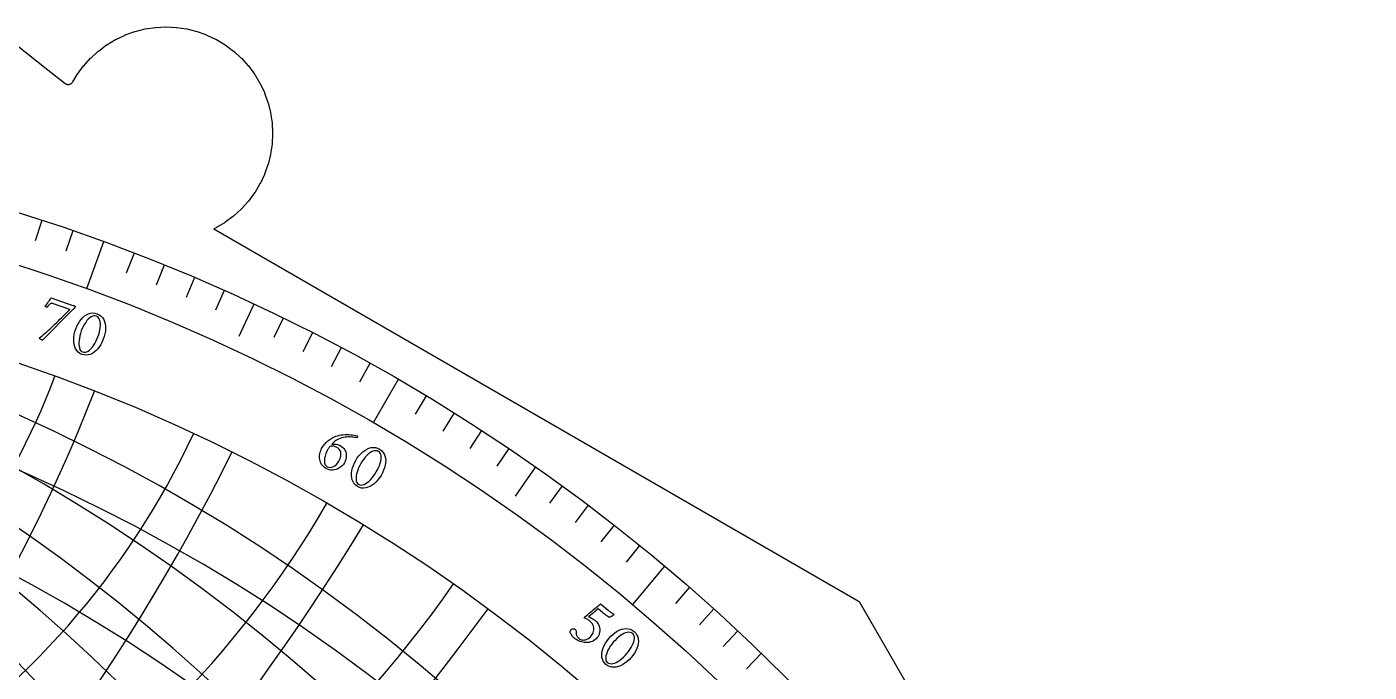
# Model space of a CAD drawing. Header units: millimetres. Extents: x -105 to 105, y -105 to 135.
# Drawn here: x 31 to 105, y 73 to 108.5 of the extents above; entities that cross this region are included whole.
import ezdxf

# ---------------------------------------------------------------- set-up
doc = ezdxf.new("R2010")
doc.units = ezdxf.units.MM
for name, color, linetype in [('CUT_OUTER', 1, 'Continuous'), ('ENGRAVE', 7, 'Continuous'), ('ENGRAVE_FINE', 8, 'Continuous'), ('TEXT', 5, 'Continuous')]:
    doc.layers.add(name, color=color, linetype=linetype)

msp = doc.modelspace()

# ---------------------------------------------------------------- linework, layer by layer
at = {"layer": 'CUT_OUTER'}
msp.add_lwpolyline([(30.2407, 107.6561), (32.1289, 106.1736), (33.0571, 105.4311), (33.0815, 105.4135), (33.1075, 105.3984), (33.1349, 105.3861), (33.1634, 105.3765), (33.1928, 105.3698), (33.2226, 105.3661), (33.2527, 105.3655), (33.2827, 105.3678), (33.3123, 105.3731), (33.3413, 105.3814), (33.3692, 105.3925), (33.3959, 105.4064), (33.4211, 105.4229), (33.4445, 105.4418), (33.4659, 105.4629), (33.485, 105.4861), (33.5018, 105.5111), (33.7472, 105.9205), (33.7553, 105.9328), (34.0903, 106.3844), (34.0996, 106.3958), (34.4773, 106.8124), (34.4877, 106.8228), (34.9043, 107.2004), (34.9157, 107.2098), (35.3673, 107.5447), (35.3796, 107.5529), (35.8619, 107.842), (35.8748, 107.8489), (36.3832, 108.0894), (36.3968, 108.095), (36.9262, 108.2844), (36.9403, 108.2887), (37.4857, 108.4253), (37.5002, 108.4282), (38.0564, 108.5107), (38.071, 108.5121), (38.6326, 108.5397), (38.6474, 108.5397), (39.209, 108.5121), (39.2236, 108.5107), (39.7798, 108.4282), (39.7943, 108.4253), (40.3397, 108.2887), (40.3538, 108.2844), (40.8832, 108.095), (40.8968, 108.0894), (41.4052, 107.8489), (41.4181, 107.842), (41.9004, 107.5529), (41.9127, 107.5447), (42.3643, 107.2098), (42.3757, 107.2004), (42.7923, 106.8228), (42.8027, 106.8124), (43.1804, 106.3958), (43.1897, 106.3844), (43.5247, 105.9328), (43.5328, 105.9205), (43.8219, 105.4382), (43.8288, 105.4252), (44.0693, 104.9169), (44.0749, 104.9033), (44.2643, 104.3739), (44.2686, 104.3598), (44.4052, 103.8144), (44.4081, 103.7999), (44.4906, 103.2437), (44.492, 103.2291), (44.5196, 102.6674), (44.5196, 102.6527), (44.492, 102.0911), (44.4906, 102.0765), (44.4081, 101.5202), (44.4052, 101.5058), (44.2686, 100.9604), (44.2643, 100.9463), (44.0749, 100.4168), (44.0693, 100.4033), (43.8288, 99.8949), (43.8219, 99.882), (43.5328, 99.3997), (43.5247, 99.3874), (43.1897, 98.9358), (43.1804, 98.9244), (42.8027, 98.5078), (42.7923, 98.4974), (42.3757, 98.1197), (42.3643, 98.1104), (41.9127, 97.7754), (41.9004, 97.7673), (41.4181, 97.4782), (41.4052, 97.4712), (41.2786, 97.4114), (76.8653, 76.8653), (105, 28.1347)], dxfattribs=at)
at = {"layer": 'ENGRAVE'}
for points in [[(35.1939, 96.6944), (34.2512, 94.1043)], [(43.4874, 93.2591), (42.6554, 91.4748)], [(51.45, 89.114), (50.0719, 86.727)], [(59.021, 84.2907), (57.8918, 82.678)], [(66.1428, 78.826), (64.3712, 76.7146)]]:
    msp.add_lwpolyline(points, dxfattribs=at)
for radius in [102.9, 102.9, 100.1438, 95.025, 95.025, 95.025]:
    msp.add_circle((0, 0), radius, dxfattribs=at)
for centre, radius, start, end in [((-113.2464, 0), 147.8327, 320, 40), ((-79.7354, 0), 124.0463, 310, 50), ((-54.8627, 0), 109.7254, 300, 60), ((-34.5863, 0), 101.1235, 290, 70), ((-16.7555, 0), 96.4909, 280, 80), ((0, 101.1235), 34.5863, 200, 340), ((0, 109.7254), 54.8627, 210, 330)]:
    msp.add_arc(centre, radius, start, end, dxfattribs=at)
at = {"layer": 'ENGRAVE_FINE'}
for points in [[(31.7978, 97.8637), (31.4328, 96.7403)], [(33.501, 97.2939), (33.1164, 96.177)], [(36.8761, 96.0654), (36.4527, 94.9626)], [(38.547, 95.4072), (38.1045, 94.312)], [(40.2062, 94.7199), (39.7447, 93.6326)], [(41.8532, 94.0038), (41.3727, 92.9247)], [(45.1084, 92.4859), (44.5906, 91.4242)], [(46.7156, 91.6846), (46.1793, 90.6321)], [(48.3086, 90.8553), (47.7541, 89.8123)], [(49.8869, 89.9984), (49.3142, 88.9652)], [(52.9974, 88.2025), (52.389, 87.19)], [(54.5287, 87.2641), (53.9027, 86.2624)], [(56.0434, 86.2992), (55.4, 85.3085)], [(57.5409, 85.308), (56.8804, 84.3287)], [(60.4831, 83.2478), (59.7888, 82.2922)], [(61.9268, 82.1796), (61.2159, 81.2362)], [(63.3516, 81.0863), (62.6243, 80.1555)], [(64.7571, 79.9683), (64.0137, 79.0503)], [(67.5085, 77.6596), (66.7335, 76.7681)], [(68.8535, 76.4696), (68.0631, 75.5918)], [(70.1776, 75.2563), (69.372, 74.3924)], [(71.4803, 74.0201), (70.6598, 73.1703)]]:
    msp.add_lwpolyline(points, dxfattribs=at)
for centre, radius, start, end in [((-95.025, 0), 134.3856, 315, 45), ((-66.5372, 0), 116.0041, 305, 55), ((-44.3109, 0), 104.8485, 295, 65), ((-25.4619, 0), 98.3771, 285, 75), ((-8.3136, 0), 95.388, 275, 85), ((-7.6193, -3.3261), 95.388, 298.583333, 108.583334), ((-15.356, -6.7036), 96.4909, 303.583333, 103.583333), ((-53.7653, 123.1616), 95.025, 248.583333, 338.583333), ((-23.3353, -10.1868), 98.3771, 308.583333, 98.583333), ((7.6193, 3.3261), 95.388, 118.583333, 288.583334), ((15.356, 6.7036), 96.4909, 123.583333, 283.583333), ((23.3353, 10.1868), 98.3771, 128.583333, 278.583333), ((31.6976, 13.8374), 101.1235, 133.583333, 273.583333), ((40.61, 17.728), 104.8485, 138.583333, 268.583333), ((50.2805, 21.9496), 109.7254, 143.583333, 263.583333), ((60.98, 26.6204), 116.0041, 148.583333, 258.583333), ((73.0759, 31.9008), 124.0463, 153.583333, 253.583333), ((87.0884, 38.0178), 134.3856, 158.583333, 248.583333), ((103.788, 45.3079), 147.8327, 163.583333, 243.583333), ((124.3752, 54.2951), 165.671, 168.583333, 238.583333), ((150.8416, 65.8488), 190.05, 173.583333, 233.583333), ((186.7617, 81.5295), 224.8483, 178.583333, 228.583333), ((-31.6976, -13.8374), 101.1235, 313.583333, 93.583333), ((239.2735, 104.4531), 277.8345, 183.583333, 223.583333), ((325.0184, 141.8845), 367.1484, 188.583333, 218.583333), ((493.903, 215.6099), 547.2272, 193.583333, 213.583333), ((995.4253, 434.5458), 1090.2896, 198.5833333, 208.5833333), ((-995.4253, -434.5458), 1090.2896, 18.5833333, 28.5833333), ((-493.903, -215.6099), 547.2272, 13.583333, 33.583333), ((-325.0184, -141.8845), 367.1484, 8.583333, 38.583333), ((-239.2735, -104.4531), 277.8345, 3.583333, 43.583333), ((-186.7617, -81.5295), 224.8483, 358.583333, 48.583333), ((-150.8416, -65.8488), 190.05, 353.583333, 53.583333), ((-124.3752, -54.2951), 165.671, 348.583333, 58.583333), ((-103.788, -45.3079), 147.8327, 343.583333, 63.583333), ((-87.0884, -38.0178), 134.3856, 338.583333, 68.583333), ((-73.0759, -31.9008), 124.0463, 333.583333, 73.583333), ((-60.98, -26.6204), 116.0041, 328.583333, 78.583333), ((-50.2805, -21.9496), 109.7254, 323.583333, 83.583333), ((-40.61, -17.728), 104.8485, 318.583333, 88.583333), ((0, 104.8485), 44.3109, 205, 335), ((-59.1453, 135.4855), 113.2464, 253.583333, 333.583333), ((-66.2821, 151.834), 135.7098, 258.583333, 328.583333), ((0, 116.0041), 66.5372, 215, 325), ((-76.0357, 174.1769), 164.5881, 263.583333, 323.583333)]:
    msp.add_arc(centre, radius, start, end, dxfattribs=at)
at = {"layer": 'TEXT'}
for points in [[(33.3828, 93.2298), (33.4181, 93.2175), (33.455, 93.2054), (33.4935, 93.1935), (33.5336, 93.1817), (33.5703, 93.1712), (33.5986, 93.1629), (33.6184, 93.1568), (33.6299, 93.1531), (33.6387, 93.1476), (33.6433, 93.1392), (33.6438, 93.1276), (33.6401, 93.1131), (33.631, 93.0943), (33.6166, 93.0737), (33.5969, 93.0512), (33.572, 93.0268), (33.544, 93.0009), (33.5152, 92.9742), (33.4855, 92.9464), (33.4549, 92.9177), (31.8372, 91.2815), (31.8294, 91.279), (31.8202, 91.2784), (31.8097, 91.2798), (31.7979, 91.2832), (31.7777, 91.2916), (31.7561, 91.3032), (31.7331, 91.3181), (31.7087, 91.3363), (31.6874, 91.3551), (31.6733, 91.3721), (31.6667, 91.3874), (31.6673, 91.4008), (31.7378, 91.4567), (31.8131, 91.5189), (31.8932, 91.5874), (31.978, 91.6623), (32.0662, 91.7415), (32.1561, 91.8231), (32.2476, 91.9071), (32.341, 91.9934), (32.4344, 92.0807), (32.5262, 92.1674), (32.6166, 92.2537), (32.7053, 92.3395), (32.7912, 92.4232), (32.8728, 92.503), (32.9501, 92.5791), (33.0231, 92.6514), (33.0904, 92.7182), (33.1507, 92.778), (33.204, 92.8307), (33.2501, 92.8764), (33.2875, 92.9133), (33.3141, 92.9396), (33.3301, 92.9554), (33.3355, 92.9607), (32.4359, 93.2784), (32.385, 93.2915), (32.3376, 93.2944), (32.2939, 93.287), (32.2537, 93.2693), (32.2145, 93.2414), (32.174, 93.2035), (32.1321, 93.1555), (32.0887, 93.0975), (32.0814, 93.0895), (32.0705, 93.0857), (32.0559, 93.0862), (32.0378, 93.0909), (32.0317, 93.0935), (32.0244, 93.0976), (32.0157, 93.103), (32.0058, 93.11), (31.996, 93.1173), (31.9879, 93.1241), (31.9813, 93.1304), (31.9763, 93.1361), (32.0243, 93.2003), (32.0719, 93.2653), (32.1191, 93.3311), (32.1658, 93.3979), (32.2095, 93.4615), (32.2473, 93.5178), (32.2794, 93.5668), (32.3057, 93.6085)], [(34.842, 92.7268), (34.9582, 92.6722), (35.0573, 92.602), (35.1394, 92.5164), (35.2044, 92.4153), (35.2532, 92.3021), (35.2867, 92.1803), (35.3048, 92.0498), (35.3077, 91.9107), (35.2962, 91.7664), (35.2714, 91.6203), (35.2333, 91.4725), (35.1819, 91.323), (35.1196, 91.1776), (35.0485, 91.0426), (34.9686, 90.9177), (34.8801, 90.803), (34.7847, 90.7014), (34.6843, 90.616), (34.5788, 90.5467), (34.4682, 90.4934), (34.3544, 90.4595), (34.2389, 90.4482), (34.1217, 90.4594), (34.0027, 90.4931), (33.894, 90.5449), (33.8003, 90.613), (33.7216, 90.6973), (33.6579, 90.7979), (33.6089, 90.9112), (33.5743, 91.0331), (33.5541, 91.1639), (33.5483, 91.3034), (33.5564, 91.4483), (33.578, 91.5951), (33.6131, 91.7437), (33.6618, 91.8942), (33.7217, 92.0405), (33.7907, 92.1767), (33.8688, 92.3028), (33.956, 92.4186), (34.0507, 92.5211), (34.1511, 92.607), (34.2575, 92.6763), (34.3696, 92.729), (34.4854, 92.7621), (34.6028, 92.7728), (34.7217, 92.761), (34.842, 92.7268)], [(34.812, 92.5922), (34.7375, 92.6106), (34.662, 92.6105), (34.5855, 92.5916), (34.5079, 92.5541), (34.4308, 92.5005), (34.3557, 92.4332), (34.2825, 92.3522), (34.2113, 92.2577), (34.1434, 92.1518), (34.0805, 92.0371), (34.0225, 91.9134), (33.9694, 91.7809), (33.924, 91.6472), (33.8877, 91.5163), (33.8606, 91.3885), (33.8426, 91.2635), (33.8338, 91.1448), (33.8342, 91.0355), (33.8438, 90.9356), (33.8627, 90.8453), (33.8912, 90.7673), (33.9296, 90.7049), (33.9781, 90.6578), (34.0366, 90.6263), (34.1142, 90.607), (34.1917, 90.6074), (34.2692, 90.6276), (34.3466, 90.6675), (34.423, 90.7242), (34.4975, 90.7948), (34.57, 90.8794), (34.6406, 90.9778), (34.7079, 91.0869), (34.7707, 91.2033), (34.8289, 91.327), (34.8826, 91.458), (34.9299, 91.5924), (34.9676, 91.7225), (34.9957, 91.8484), (35.0143, 91.9701), (35.0232, 92.0852), (35.0224, 92.1912), (35.012, 92.2883), (34.9919, 92.3763), (34.9619, 92.4524), (34.9219, 92.5138), (34.872, 92.5604), (34.812, 92.5922)], [(48.2431, 85.471), (48.3223, 85.421), (48.3902, 85.3671), (48.4467, 85.3091), (48.4918, 85.2472), (48.5271, 85.1827), (48.5541, 85.1173), (48.5727, 85.0508), (48.583, 84.9833), (48.5864, 84.9161), (48.5843, 84.8504), (48.5768, 84.7862), (48.5637, 84.7234), (48.5468, 84.6638), (48.5277, 84.609), (48.5064, 84.5591), (48.483, 84.5139), (48.4274, 84.4297), (48.3628, 84.3548), (48.2891, 84.2893), (48.2063, 84.233), (48.1175, 84.1871), (48.0256, 84.1528), (47.9306, 84.13), (47.8325, 84.1187), (47.7339, 84.1203), (47.6373, 84.1362), (47.5426, 84.1665), (47.4498, 84.2111), (47.3816, 84.2548), (47.3214, 84.3045), (47.2692, 84.3603), (47.2249, 84.4222), (47.1882, 84.4885), (47.1586, 84.5575), (47.1361, 84.6294), (47.1208, 84.704), (47.1123, 84.7802), (47.1101, 84.8569), (47.1145, 84.9341), (47.1252, 85.0118), (47.1419, 85.088), (47.164, 85.161), (47.1917, 85.2307), (47.2247, 85.2971), (47.2977, 85.4171), (47.3789, 85.5283), (47.4682, 85.6305), (47.5658, 85.7239), (47.6702, 85.8067), (47.78, 85.8772), (47.8952, 85.9355), (48.0158, 85.9814), (48.1111, 86.0091), (48.2094, 86.0317), (48.3109, 86.0493), (48.4154, 86.0619), (48.5208, 86.0697), (48.625, 86.0732), (48.728, 86.0725), (48.8298, 86.0674), (48.9281, 86.0582), (49.0206, 86.0451), (49.1074, 86.0281), (49.1883, 86.0072), (49.1977, 85.9987), (49.2022, 85.9867), (49.2019, 85.9712), (49.1968, 85.9521), (49.1897, 85.9328), (49.1832, 85.9167), (49.1775, 85.9037), (49.1724, 85.8939), (49.1084, 85.9065), (49.039, 85.9178), (48.9641, 85.9277), (48.8838, 85.9363), (48.7993, 85.9418), (48.7119, 85.9424), (48.6214, 85.938), (48.5279, 85.9287), (48.4329, 85.9128), (48.3377, 85.8885), (48.2422, 85.8558), (48.1466, 85.8147), (48.0518, 85.7636), (47.9588, 85.7009), (47.8677, 85.6265), (47.7783, 85.5405), (47.8412, 85.5484), (47.9044, 85.5509), (47.968, 85.5481), (48.0318, 85.5398), (48.093, 85.5273), (48.1486, 85.5117), (48.1986, 85.4929), (48.2431, 85.471)], [(47.6722, 85.4129), (47.6541, 85.388), (47.6363, 85.3624), (47.6186, 85.3361), (47.6012, 85.3092), (47.584, 85.2818), (47.5673, 85.2543), (47.5509, 85.2264), (47.535, 85.1984), (47.5056, 85.1423), (47.4784, 85.0834), (47.4534, 85.0216), (47.4306, 84.9569), (47.4111, 84.891), (47.3957, 84.8254), (47.3846, 84.7602), (47.3777, 84.6953), (47.3758, 84.6321), (47.3796, 84.572), (47.3891, 84.5149), (47.4043, 84.4608), (47.4261, 84.4115), (47.4552, 84.3686), (47.4917, 84.3321), (47.5357, 84.302), (47.6145, 84.2695), (47.6965, 84.2591), (47.7819, 84.2706), (47.8707, 84.3042), (47.9576, 84.3568), (48.0375, 84.4254), (48.1101, 84.5101), (48.1757, 84.6109), (48.2118, 84.6803), (48.2414, 84.7502), (48.2644, 84.8206), (48.2808, 84.8915), (48.2892, 84.9614), (48.2883, 85.029), (48.2781, 85.0943), (48.2586, 85.1571), (48.2282, 85.2163), (48.1857, 85.2703), (48.1308, 85.3192), (48.0638, 85.363), (48.0272, 85.3818), (47.9872, 85.399), (47.9438, 85.4145), (47.897, 85.4284), (47.8466, 85.4372), (47.7924, 85.4376), (47.7342, 85.4295), (47.6722, 85.4129)], [(50.4145, 85.2678), (50.5194, 85.1938), (50.6049, 85.1075), (50.6708, 85.0089), (50.7173, 84.8981), (50.7457, 84.7782), (50.7575, 84.6524), (50.7527, 84.5208), (50.7314, 84.3833), (50.695, 84.2431), (50.6453, 84.1036), (50.5821, 83.9647), (50.5055, 83.8263), (50.4189, 83.694), (50.3254, 83.5733), (50.2251, 83.4642), (50.118, 83.3666), (50.0064, 83.2832), (49.8927, 83.2165), (49.7767, 83.1665), (49.6586, 83.1333), (49.5406, 83.1196), (49.4248, 83.1285), (49.3114, 83.1599), (49.2001, 83.2138), (49.102, 83.2837), (49.0215, 83.367), (48.9587, 83.4637), (48.9135, 83.5739), (48.8848, 83.6939), (48.8719, 83.82), (48.8747, 83.9523), (48.8933, 84.0907), (48.9264, 84.232), (48.9732, 84.3728), (49.0336, 84.5131), (49.1076, 84.6528), (49.1921, 84.7865), (49.2837, 84.9086), (49.3824, 85.0192), (49.4884, 85.1182), (49.5995, 85.2027), (49.7134, 85.2698), (49.8301, 85.3196), (49.9497, 85.352), (50.0695, 85.3645), (50.1869, 85.3546), (50.302, 85.3224), (50.4145, 85.2678)], [(50.3616, 85.1404), (50.2915, 85.1716), (50.217, 85.1845), (50.1384, 85.1792), (50.0555, 85.1558), (49.9703, 85.1163), (49.8846, 85.0631), (49.7985, 84.9961), (49.7119, 84.9153), (49.6267, 84.8229), (49.5448, 84.7208), (49.4663, 84.6091), (49.3909, 84.4878), (49.323, 84.364), (49.2645, 84.2415), (49.2156, 84.1202), (49.1762, 84.0003), (49.1469, 83.8849), (49.1283, 83.7772), (49.1205, 83.6772), (49.1234, 83.5849), (49.1379, 83.5032), (49.1649, 83.435), (49.2045, 83.3803), (49.2566, 83.339), (49.3297, 83.3066), (49.4061, 83.2935), (49.4859, 83.2999), (49.5691, 83.3258), (49.6542, 83.3684), (49.7398, 83.425), (49.8259, 83.4957), (49.9125, 83.5804), (49.9977, 83.6761), (50.0797, 83.7799), (50.1586, 83.8916), (50.2342, 84.0113), (50.304, 84.1354), (50.3638, 84.257), (50.4134, 84.3761), (50.4528, 84.4927), (50.4815, 84.6045), (50.4992, 84.7091), (50.5058, 84.8064), (50.5013, 84.8966), (50.485, 84.9768), (50.4562, 85.0441), (50.4151, 85.0987), (50.3616, 85.1404)], [(62.3048, 75.834), (62.3832, 75.7615), (62.4473, 75.6847), (62.4971, 75.6036), (62.5324, 75.5184), (62.555, 75.4315), (62.5667, 75.3452), (62.5673, 75.2597), (62.5571, 75.1749), (62.537, 75.0935), (62.508, 75.0178), (62.4702, 74.9479), (62.4235, 74.8838), (62.3603, 74.816), (62.2922, 74.7581), (62.2191, 74.7102), (62.1412, 74.6722), (62.0601, 74.6434), (61.9776, 74.6232), (61.8936, 74.6116), (61.8083, 74.6084), (61.7227, 74.6132), (61.6381, 74.6254), (61.5546, 74.645), (61.472, 74.6721), (61.3918, 74.7058), (61.3154, 74.7455), (61.2428, 74.7913), (61.1739, 74.843), (61.1453, 74.8681), (61.1148, 74.898), (61.0826, 74.9327), (61.0484, 74.9723), (61.0154, 75.0146), (60.9862, 75.0577), (60.961, 75.1016), (60.9397, 75.1462), (60.9379, 75.1574), (60.937, 75.1728), (60.9371, 75.1923), (60.938, 75.2159), (60.9411, 75.2406), (60.9473, 75.2633), (60.9568, 75.284), (60.9695, 75.3027), (60.9957, 75.3303), (61.024, 75.3513), (61.0546, 75.3656), (61.0874, 75.3732), (61.12, 75.3746), (61.1499, 75.3701), (61.1773, 75.3598), (61.2021, 75.3436), (61.2276, 75.3182), (61.2453, 75.2896), (61.2552, 75.2578), (61.2574, 75.2229), (61.2563, 75.1869), (61.2564, 75.1521), (61.2577, 75.1185), (61.2603, 75.0859), (61.2662, 75.0494), (61.2767, 75.0144), (61.2918, 74.9808), (61.3114, 74.9487), (61.3339, 74.9184), (61.358, 74.8903), (61.3835, 74.8643), (61.4104, 74.8405), (61.4506, 74.812), (61.4953, 74.7886), (61.5446, 74.7704), (61.5984, 74.7572), (61.6557, 74.7514), (61.7158, 74.755), (61.7785, 74.7681), (61.8439, 74.7907), (61.9107, 74.8248), (61.9778, 74.8725), (62.0452, 74.9338), (62.1129, 75.0088), (62.1479, 75.0569), (62.178, 75.1106), (62.2032, 75.1699), (62.2235, 75.2348), (62.2364, 75.3036), (62.2394, 75.3743), (62.2325, 75.4469), (62.2158, 75.5216), (62.1863, 75.5963), (62.1412, 75.6695), (62.0805, 75.7409), (62.0041, 75.8106), (61.9778, 75.8308), (61.9461, 75.8526), (61.9089, 75.8761), (61.8663, 75.9012), (61.8235, 75.9245), (61.7859, 75.9428), (61.7533, 75.956), (61.7258, 75.9641), (61.7221, 75.9685), (61.72, 75.9744), (61.7194, 75.9817), (61.7203, 75.9906), (61.7225, 76), (61.7258, 76.0087), (61.7302, 76.017), (61.7356, 76.0246), (61.8177, 76.0923), (61.8998, 76.16), (61.9819, 76.2277), (62.0641, 76.2954), (62.1448, 76.3618), (62.2229, 76.426), (62.2981, 76.4878), (62.3706, 76.5472), (62.4382, 76.603), (62.4989, 76.6537), (62.5527, 76.6993), (62.5996, 76.7398), (63.0291, 76.3875), (63.0593, 76.3631), (63.0906, 76.3392), (63.1227, 76.3157), (63.1559, 76.2926), (63.1883, 76.2708), (63.2182, 76.2514), (63.2457, 76.2343), (63.2707, 76.2195), (63.2916, 76.2076), (63.3064, 76.1991), (63.3154, 76.194), (63.3183, 76.1923), (63.322, 76.1822), (63.3254, 76.1729), (63.3285, 76.1644), (63.3314, 76.1567), (63.3332, 76.1497), (63.3332, 76.143), (63.3312, 76.1366), (63.3273, 76.1306), (63.3215, 76.125), (63.3116, 76.1171), (63.2975, 76.1067), (63.2793, 76.094), (63.258, 76.0801), (63.2349, 76.0662), (63.2098, 76.0523), (63.183, 76.0384), (63.1553, 76.0257), (63.1279, 76.0151), (63.1008, 76.0068), (63.0741, 76.0007), (63.0405, 76.0235), (63.0041, 76.0488), (62.9646, 76.0766), (62.9222, 76.1068), (62.8767, 76.14), (62.8281, 76.1771), (62.7764, 76.2179), (62.7215, 76.2624), (62.4776, 76.4624), (62.4112, 76.4083), (62.3447, 76.3536), (62.2778, 76.2981), (62.2108, 76.2419), (62.1442, 76.1862), (62.0788, 76.1323), (62.0146, 76.0802), (61.9515, 76.0299), (61.9927, 76.0152), (62.0377, 75.9957), (62.0866, 75.9716), (62.1393, 75.9427), (62.1907, 75.9124), (62.2353, 75.8842), (62.2734, 75.8581), (62.3048, 75.834)], [(64.4552, 75.218), (64.5457, 75.127), (64.6148, 75.0271), (64.6627, 74.9186), (64.6892, 74.8013), (64.6963, 74.6783), (64.6861, 74.5524), (64.6586, 74.4236), (64.6137, 74.2919), (64.5535, 74.1602), (64.4803, 74.0314), (64.3939, 73.9056), (64.2945, 73.7826), (64.1862, 73.6674), (64.0732, 73.5647), (63.9554, 73.4747), (63.833, 73.3972), (63.7087, 73.3344), (63.5851, 73.2885), (63.4622, 73.2594), (63.3401, 73.2472), (63.2215, 73.2542), (63.1091, 73.2831), (63.0028, 73.3337), (62.9026, 73.4061), (62.8181, 73.492), (62.7533, 73.588), (62.7082, 73.6941), (62.6828, 73.8105), (62.6755, 73.9336), (62.6847, 74.0601), (62.7104, 74.1899), (62.7527, 74.323), (62.8099, 74.4564), (62.8804, 74.5869), (62.9642, 74.7145), (63.0614, 74.8393), (63.1678, 74.9563), (63.2792, 75.0607), (63.3956, 75.1524), (63.5172, 75.2315), (63.6412, 75.2954), (63.765, 75.3417), (63.8887, 75.3705), (64.012, 75.3816), (64.1322, 75.3732), (64.2462, 75.343), (64.3539, 75.2913), (64.4552, 75.218)], [(64.381, 75.1018), (64.3173, 75.1446), (64.2463, 75.1703), (64.1679, 75.1787), (64.0822, 75.17), (63.9914, 75.146), (63.8978, 75.1084), (63.8014, 75.0574), (63.7021, 74.9929), (63.6021, 74.9167), (63.5038, 74.8303), (63.407, 74.734), (63.3117, 74.6276), (63.2233, 74.5175), (63.1445, 74.407), (63.0753, 74.2961), (63.0156, 74.1848), (62.9667, 74.0762), (62.9297, 73.9734), (62.9046, 73.8763), (62.8915, 73.7849), (62.8915, 73.7019), (62.9063, 73.6301), (62.9358, 73.5693), (62.98, 73.5196), (63.0463, 73.4749), (63.1193, 73.4488), (63.199, 73.4413), (63.2854, 73.4523), (63.3766, 73.4795), (63.4707, 73.5204), (63.5678, 73.575), (63.6678, 73.6434), (63.7683, 73.7229), (63.8671, 73.8108), (63.9642, 73.9071), (64.0594, 74.0119), (64.1498, 74.122), (64.2297, 74.2313), (64.2992, 74.34), (64.3583, 74.448), (64.406, 74.5531), (64.4416, 74.6531), (64.465, 74.7478), (64.4762, 74.8374), (64.474, 74.9192), (64.4575, 74.9905), (64.4264, 75.0514), (64.381, 75.1018)]]:
    msp.add_lwpolyline(points, close=True, dxfattribs=at)

doc.saveas('drawing.dxf')
